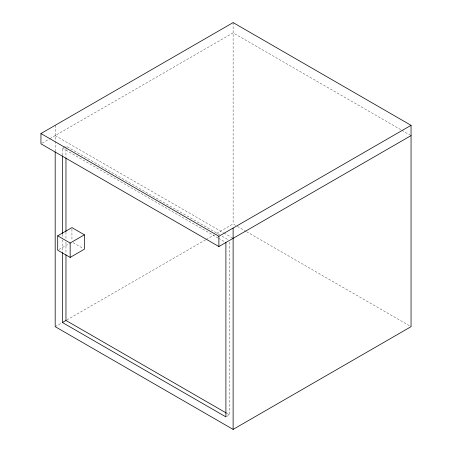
<?xml version="1.0" encoding="UTF-8"?>
<svg xmlns="http://www.w3.org/2000/svg" width="452" height="452" viewBox="0 0 452 452"><rect width="100%" height="100%" fill="white"/><g stroke="black" fill="none" stroke-linecap="round" stroke-linejoin="round"><path stroke-width="0.34" stroke-dasharray="2.26 1.69" d="M42.138 143.131L49.257 139.024M49.85 138.679L233.119 32.872L401.263 129.95M62.404 155.16L62.404 148.103L64.777 146.73M58.89 249.527L69.568 243.362M55.189 326.672L61.302 323.146M66.806 319.965L205.603 239.831M206.214 239.481L214.163 234.893M216.61 233.481L233.119 223.949L236.786 226.068M226.492 416.558L229.458 414.846L229.458 241.148M401.873 130.306L409.823 134.894M237.396 226.418L245.956 231.362M246.572 231.712L411.049 326.672M55.189 135.6L223.333 232.678M223.943 233.029L232.503 237.972M219.695 234.803L65.964 146.047L65.964 148.166M222.135 236.21L228.237 239.735M62.404 148.103L217.966 237.916M218.576 238.266L224.678 241.786M73.122 242.679L83.208 248.504M227.017 413.433L229.458 414.846M233.119 22.6L233.119 223.949M71.941 228.983L71.941 240.628M65.964 148.872L65.964 157.347M65.964 232.192L65.964 239.249M65.964 242.074L65.964 253.374M62.404 234.243L62.404 237.068M62.404 239.893L62.404 251.9M55.189 125.328L55.189 140.532M55.189 141.239L55.189 151.109"/><path stroke-width="0.68" d="M411.049 135.6L218.881 246.543L40.951 143.815L40.951 133.543L233.119 22.6L411.049 125.328L411.049 326.672L233.119 429.4L55.189 326.672L55.189 151.815M57.703 235.831L71.941 227.616L84.394 234.803L84.394 249.188L70.162 257.403L57.703 250.216L57.703 235.831L70.162 243.023L84.394 234.803M62.404 252.6L62.404 322.508L65.964 320.451L226.407 413.083M40.951 133.543L218.881 236.272L411.049 125.328M62.404 322.508L225.898 416.897L225.898 242.492M233.119 228.051L233.119 429.4M218.881 236.272L218.881 246.543M70.162 243.023L70.162 257.403M65.964 158.053L65.964 231.486M65.964 254.787L65.964 320.451M62.404 155.867L62.404 233.537"/></g></svg>
